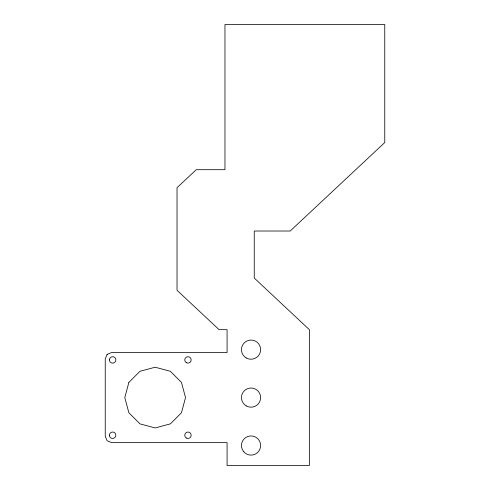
<?xml version="1.0" encoding="UTF-8"?>
<svg xmlns="http://www.w3.org/2000/svg" width="490" height="490" viewBox="0 0 490 490"><rect width="100%" height="100%" fill="white"/><g stroke="black" fill="none" stroke-linecap="round" stroke-linejoin="round"><path stroke-width="0.73" d="M128.87 382.408L124.803 397.586L128.87 412.764L139.987 423.881L155.165 427.948L170.342 423.881L181.459 412.764L185.526 397.586L181.459 382.408L170.342 371.291L155.165 367.224L139.987 371.291L128.87 382.408M107.114 354.393L105.24 358.913L105.24 436.259L107.114 440.78L111.628 442.648L227.072 442.648L227.072 465.5L309.368 465.5L309.368 329.672L254.249 278.032L254.249 231.017L290.19 231.017L384.76 142.535L384.76 24.5L224.965 24.5L224.965 169.699L196.263 169.699L177.025 187.701L177.025 290.27L219.085 329.672L227.072 329.672L227.072 352.524L111.628 352.524L107.114 354.393M246.25 405.892A9.586 9.586 0 0 0 260.631 397.586A9.586 9.586 0 0 0 246.25 389.287A9.586 9.586 0 0 0 246.25 405.892M246.25 357.951A9.586 9.586 0 0 0 260.631 349.646A9.586 9.586 0 0 0 246.25 341.346A9.586 9.586 0 0 0 246.25 357.951M109.442 359.917A3.197 3.197 0 0 0 112.639 363.121A3.197 3.197 0 0 0 115.836 359.917A3.197 3.197 0 0 0 112.639 356.72A3.197 3.197 0 0 0 109.442 359.917M186.359 362.686A3.197 3.197 0 0 0 191.161 359.923A3.197 3.197 0 0 0 186.365 357.143A3.197 3.197 0 0 0 186.359 362.686M109.442 435.249A3.197 3.197 0 0 0 112.639 438.446A3.197 3.197 0 0 0 115.836 435.249A3.197 3.197 0 0 0 112.639 432.045A3.197 3.197 0 0 0 109.442 435.249M186.359 438.017A3.197 3.197 0 0 0 191.161 435.249A3.197 3.197 0 0 0 186.365 432.474A3.197 3.197 0 0 0 186.359 438.017M243.438 451.363A9.586 9.586 0 0 0 259.902 449.189A9.586 9.586 0 0 0 249.784 436.02A9.586 9.586 0 0 0 243.438 451.363"/></g></svg>
